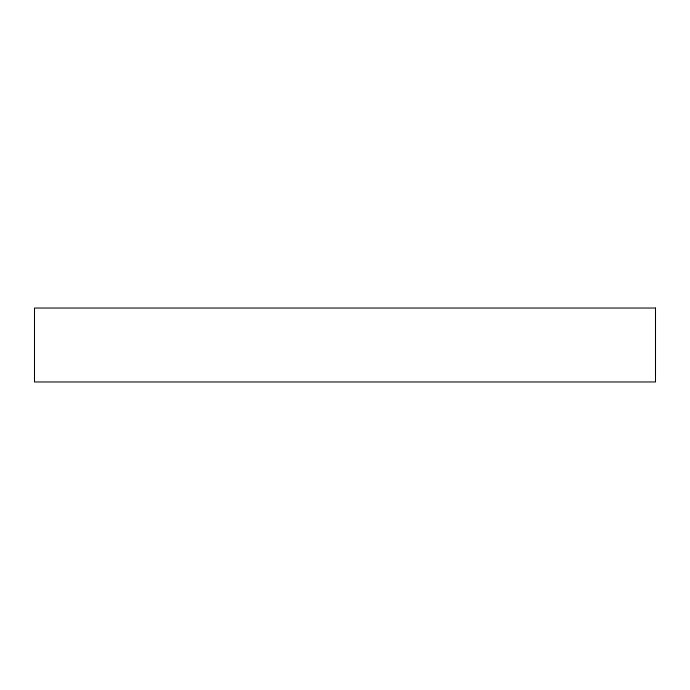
<?xml version="1.0" encoding="UTF-8"?>
<svg xmlns="http://www.w3.org/2000/svg" width="690" height="690" viewBox="0 0 690 690"><rect width="100%" height="100%" fill="white"/><g stroke="black" fill="none" stroke-linecap="round" stroke-linejoin="round"><path stroke-width="1.03" d="M655.5 308.033L34.5 308.033L34.5 381.967L655.5 381.967L655.5 308.033"/></g></svg>
